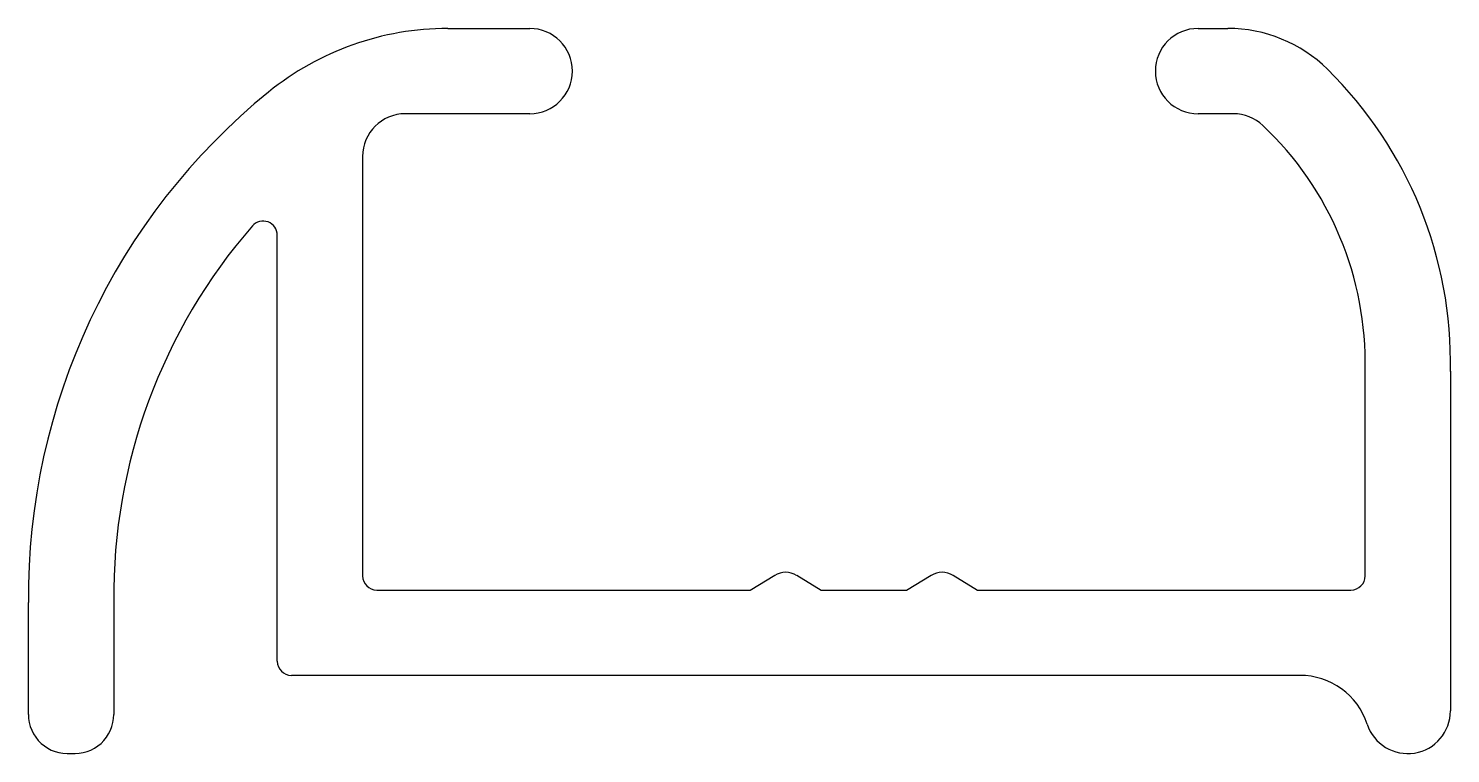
# Model space of a CAD drawing. Extents: x 1223.7 to 1243.7, y 2230.2 to 2240.4.
import ezdxf

# ---------------------------------------------------------------- set-up
doc = ezdxf.new("R2010")
doc.units = 0
doc.layers.add('ANA', color=220, linetype='CONTINUOUS')

msp = doc.modelspace()

# ---------------------------------------------------------------- linework, layer by layer
at = {"layer": 'ANA', "color": 0}
for p, q in [((1229.572, 2240.448), (1230.723, 2240.448)), ((1240.123, 2240.448), (1240.541, 2240.448)), ((1230.723, 2239.248), (1228.973, 2239.248)), ((1240.622, 2239.248), (1240.123, 2239.248)), ((1228.373, 2238.648), (1228.373, 2232.748)), ((1227.173, 2231.548), (1227.173, 2237.539)), ((1242.473, 2232.748), (1242.473, 2235.638)), ((1243.673, 2235.625), (1243.673, 2230.848)), ((1233.823, 2232.548), (1234.169, 2232.756)), ((1234.478, 2232.756), (1234.823, 2232.548)), ((1236.023, 2232.548), (1236.369, 2232.756)), ((1236.678, 2232.756), (1237.023, 2232.548)), ((1228.573, 2232.548), (1233.823, 2232.548)), ((1234.823, 2232.548), (1236.023, 2232.548)), ((1237.023, 2232.548), (1242.273, 2232.548)), ((1223.673, 2230.798), (1223.673, 2232.371)), ((1224.873, 2232.383), (1224.873, 2230.798)), ((1241.554, 2231.348), (1227.373, 2231.348))]:
    msp.add_line(p, q, dxfattribs=at)
for centre, radius, start, end in [((1229.572, 2236.448), 4, 90, 129.0879), ((1230.723, 2239.848), 0.6, 270, 90), ((1240.123, 2239.848), 0.6, 90, 270), ((1240.541, 2238.448), 2, 45.4894, 90), ((1237.883, 2235.745), 5.791, 358.8113, 45.4894), ((1232.812, 2232.46), 9.139, 129.0879, 180.5562), ((1228.973, 2238.648), 0.6, 90, 180), ((1240.622, 2238.648), 0.6, 46.6769, 90), ((1237.883, 2235.745), 4.591, 358.665, 46.6769), ((1232.812, 2232.46), 7.939, 138.9757, 180.5562), ((1226.973, 2237.539), 0.2, 0, 138.9757), ((1234.323, 2232.498), 0.3, 59.0362, 120.9638), ((1236.523, 2232.498), 0.3, 59.0362, 120.9638), ((1228.573, 2232.748), 0.2, 180, 270), ((1242.273, 2232.748), 0.2, 270, 360), ((1227.373, 2231.548), 0.2, 180, 270), ((1241.554, 2230.348), 1, 18.21, 90), ((1224.223, 2230.798), 0.55, 180, 275.213), ((1224.323, 2230.798), 0.55, 264.787, 0), ((1243.073, 2230.848), 0.6, 198.21, 0)]:
    msp.add_arc(centre, radius, start, end, dxfattribs=at)

doc.saveas('drawing.dxf')
